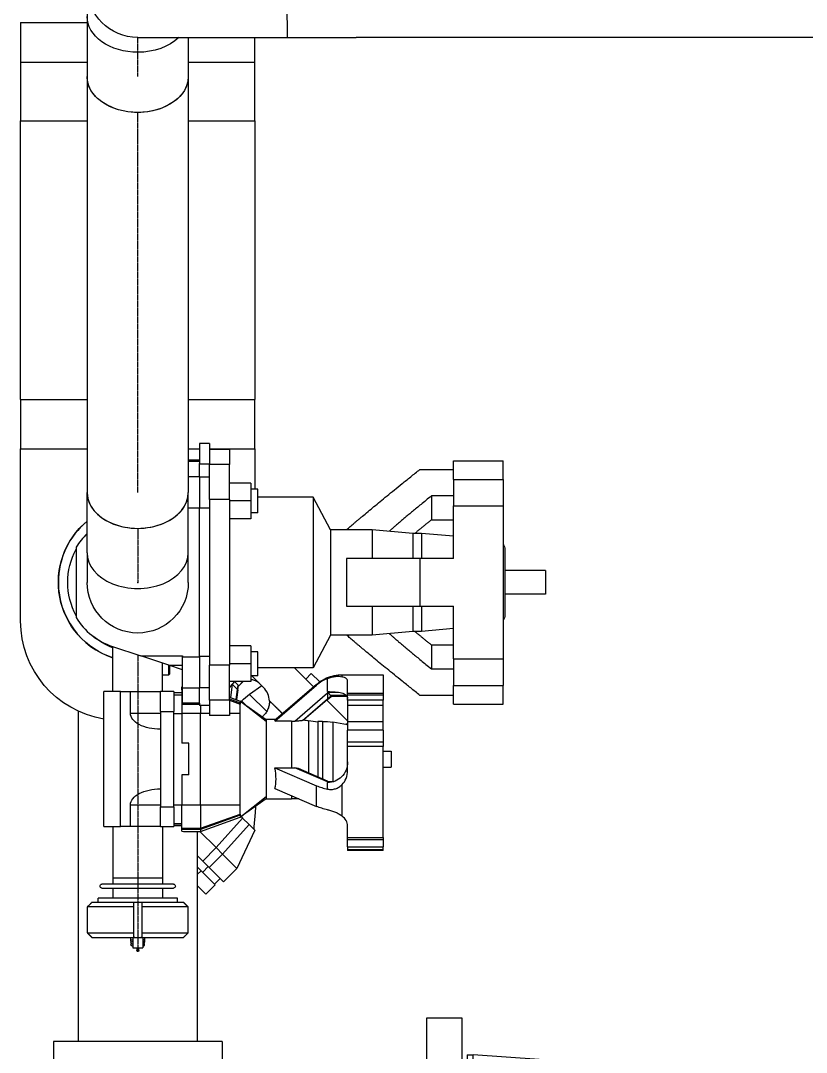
# Model space of a CAD drawing. Header units: millimetres. Extents: x 48717 to 75522, y 76128 to 88842.
# Drawn here: x 52561 to 52957, y 78725 to 79245 of the extents above; entities that cross this region are included whole.
import ezdxf

# ---------------------------------------------------------------- set-up
doc = ezdxf.new("R2010")
doc.units = ezdxf.units.MM
doc.linetypes.add('CENTER2', pattern=[1.125, 0.75, -0.125, 0.125, -0.125])
doc.layers.add('Top (Plan) View2-CENTER', color=1, linetype='CENTER2')
doc.layers.add('Top (Plan) View2-DV20-S1B-003c', color=140, linetype='Continuous')

# ---------------------------------------------------------------- blocks, each defined once
blk = doc.blocks.new('*U623')
at = {"layer": 'Top (Plan) View2-DV20-S1B-003c', "color": 0, "linetype": 'ByBlock', "lineweight": -2}
for p, q in [((52561.26, 79244.19), (52561.26, 79224.29)), ((52561.26, 79244.19), (52594.76, 79244.19)), ((52679.26, 79224.29), (52679.26, 79236.69)), ((52561.26, 79224.29), (52561.26, 79194.76)), ((52561.26, 79224.29), (52594.76, 79224.29)), ((52645.76, 79224.29), (52679.26, 79224.29)), ((52679.26, 79194.76), (52679.26, 79224.29)), ((52561.26, 79054.24), (52561.26, 79194.76)), ((52561.26, 79194.76), (52594.76, 79194.76)), ((52645.76, 79194.76), (52679.26, 79194.76)), ((52679.26, 79194.76), (52679.26, 79054.24)), ((52561.26, 79054.24), (52561.26, 79029.41)), ((52561.26, 79054.24), (52594.76, 79054.24)), ((52645.76, 79054.24), (52679.26, 79054.24)), ((52679.26, 79029.41), (52679.26, 79054.24)), ((52561.26, 79029.41), (52594.76, 79029.41)), ((52561.26, 78942.7), (52561.26, 79029.41)), ((52645.76, 79029.41), (52651.46, 79029.41)), ((52656.46, 79029.41), (52679.26, 79029.41)), ((52679.26, 79029.41), (52679.26, 79009.19)), ((52590.26, 78897.32), (52590.26, 78730.88)), ((52650.26, 78836.69), (52650.26, 78730.88)), ((52662.76, 78730.88), (52577.76, 78730.88)), ((52577.76, 78730.88), (52577.76, 78698.12)), ((52662.76, 78730.88), (52662.76, 78710.91))]:
    blk.add_line(p, q, dxfattribs=at)
at = {"layer": 'Top (Plan) View2-DV20-S1B-003c', "color": 0, "linetype": 'ByBlock', "lineweight": -2, "extrusion": (0, 0, -1)}
for centre, radius, start, end in [((-52620.26, 78962.19), 40, 288.21, 50.3943), ((-52611.26, 78942.7), 50, 279.2069, 0), ((-52629.26, 78942.7), 50, 217.6007, 221.9267)]:
    blk.add_arc(centre, radius, start, end, dxfattribs=at)
at = {"layer": 'Top (Plan) View2-DV20-S1B-003c', "color": 0, "linetype": 'ByBlock', "lineweight": -2}
for start, end in [(129.6057, 180), (180, 251.79)]:
    blk.add_arc((52620.26, 78962.19), 40, start, end, dxfattribs=at)
blk = doc.blocks.new('*U624')
at = {"layer": 'Top (Plan) View2-DV20-S1B-003c', "color": 0, "linetype": 'ByBlock', "lineweight": -2}
for p, q in [((52635.95, 78919.4), (52635.95, 78920.46)), ((52636.45, 78919.53), (52636.45, 78920.29)), ((52636.45, 78916.19), (52636.45, 78919.53)), ((52632.76, 78915.69), (52635.95, 78915.69)), ((52635.95, 78915.69), (52635.95, 78919.4)), ((52636.45, 78916.19), (52635.95, 78915.69))]:
    blk.add_line(p, q, dxfattribs=at)
at = {"layer": 'Top (Plan) View2-DV20-S1B-003c', "color": 0, "linetype": 'ByBlock', "lineweight": -2, "extrusion": (0, 0, -1)}
for start, end in [(331.574, 28.426), (290.7695, 309.9626)]:
    blk.add_arc((-52620.26, 78962.19), 35.25, start, end, dxfattribs=at)
blk = doc.blocks.new('*U626')
at = {"layer": 'Top (Plan) View2-DV20-S1B-003c', "color": 0, "linetype": 'ByBlock', "lineweight": -2}
for p, q in [((52656.46, 79032.19), (52651.46, 79032.19)), ((52651.46, 79032.19), (52651.46, 79022.02)), ((52656.46, 79032.19), (52656.46, 79027.25)), ((52666.46, 79029.19), (52656.46, 79029.19)), ((52666.46, 79029.19), (52666.46, 79021.59)), ((52651.46, 79023.69), (52645.76, 79023.69)), ((52656.46, 79027.25), (52656.46, 79021.59)), ((52779.46, 79014.05), (52779.46, 79023.48)), ((52779.46, 79023.48), (52804.46, 79023.48)), ((52804.46, 79014.05), (52804.46, 79023.48)), ((52651.46, 79023.04), (52645.76, 79023.04)), ((52651.46, 79015.36), (52651.46, 79022.02)), ((52656.46, 79021.75), (52651.46, 79021.75)), ((52656.46, 79003.86), (52656.46, 79021.59)), ((52666.46, 79021.59), (52656.46, 79021.59)), ((52666.46, 79003.86), (52666.46, 79021.59)), ((52762.46, 79019.1), (52779.46, 79019.1)), ((52651.46, 79015.36), (52645.76, 79015.36)), ((52651.46, 79015.36), (52651.46, 78999.71)), ((52656.46, 79015.22), (52651.46, 79015.22)), ((52779.46, 79014.05), (52779.46, 79000.76)), ((52779.46, 79014.05), (52804.46, 79014.05)), ((52804.46, 79014.05), (52804.46, 79000.76)), ((52677.26, 79012.19), (52666.46, 79012.19)), ((52677.26, 79012.19), (52677.26, 79003.19)), ((52680.76, 79009.19), (52677.26, 79009.19)), ((52680.76, 78997.19), (52680.76, 79009.19)), ((52656.46, 79003.86), (52656.46, 78920.52)), ((52666.46, 79003.86), (52656.46, 79003.86)), ((52666.46, 79003.86), (52666.46, 78920.52)), ((52677.26, 79003.19), (52666.46, 79003.19)), ((52677.26, 79003.19), (52677.26, 78994.19)), ((52708.69, 79005.19), (52680.76, 79005.19)), ((52708.69, 79005.19), (52708.69, 78919.19)), ((52717.46, 78988.69), (52708.69, 79005.19)), ((52779.46, 79005.75), (52768.24, 79005.75)), ((52768.24, 79005.75), (52768.24, 78993.75)), ((52645.76, 78999.71), (52651.46, 78999.71)), ((52651.46, 78924.67), (52651.46, 78999.71)), ((52656.46, 78999.6), (52651.46, 78999.6)), ((52779.46, 78974.19), (52779.46, 79000.76)), ((52779.46, 79000.76), (52804.46, 79000.76)), ((52804.46, 79000.76), (52804.46, 78923.62)), ((52677.26, 78994.19), (52666.46, 78994.19)), ((52680.76, 78997.19), (52677.26, 78997.19)), ((52768.24, 78993.75), (52779.46, 78993.75)), ((52717.46, 78988.69), (52717.46, 78935.69)), ((52738.44, 78988.69), (52717.46, 78988.69)), ((52738.44, 78988.69), (52738.44, 78974.19)), ((52758.96, 78986.9), (52738.44, 78988.69)), ((52758.96, 78986.9), (52758.96, 78974.19)), ((52763.26, 78986.9), (52758.96, 78986.9)), ((52763.26, 78986.9), (52763.26, 78974.19)), ((52779.46, 78985.48), (52763.26, 78986.9)), ((52589.26, 78979.94), (52589.26, 78944.44)), ((52805.26, 78978.64), (52805.26, 78945.74)), ((52725.46, 78974.19), (52725.46, 78950.19)), ((52779.46, 78974.19), (52762.46, 78974.19)), ((52762.46, 78974.19), (52762.46, 78950.19)), ((52825.76, 78968.19), (52805.26, 78968.19)), ((52825.76, 78968.19), (52825.76, 78956.19)), ((52825.76, 78956.19), (52805.26, 78956.19)), ((52738.44, 78950.19), (52738.44, 78935.69)), ((52758.96, 78950.19), (52758.96, 78937.49)), ((52762.46, 78950.19), (52779.46, 78950.19)), ((52763.26, 78950.19), (52763.26, 78937.49)), ((52779.46, 78923.62), (52779.46, 78950.19)), ((52717.46, 78935.69), (52708.69, 78919.19)), ((52738.44, 78935.69), (52717.46, 78935.69)), ((52758.96, 78937.49), (52738.44, 78935.69)), ((52763.26, 78937.49), (52758.96, 78937.49)), ((52779.46, 78938.9), (52763.26, 78937.49)), ((52607.51, 78929.93), (52621.75, 78925.19)), ((52677.26, 78930.19), (52666.46, 78930.19)), ((52677.26, 78930.19), (52677.26, 78921.19)), ((52779.46, 78930.63), (52768.24, 78930.63)), ((52768.24, 78930.63), (52768.24, 78918.63)), ((52621.75, 78925.19), (52642.76, 78925.19)), ((52636.01, 78920.44), (52621.75, 78925.19)), ((52642.76, 78925.19), (52642.76, 78924.67)), ((52656.46, 78924.78), (52651.46, 78924.78)), ((52680.76, 78927.19), (52677.26, 78927.19)), ((52680.76, 78915.19), (52680.76, 78927.19)), ((52642.76, 78918.19), (52636.01, 78920.44)), ((52636.01, 78920.44), (52642.76, 78920.44)), ((52642.76, 78924.67), (52651.46, 78924.67)), ((52642.76, 78909.02), (52642.76, 78924.67)), ((52651.46, 78924.67), (52651.46, 78909.02)), ((52656.46, 78902.8), (52656.46, 78920.52)), ((52666.46, 78920.52), (52656.46, 78920.52)), ((52677.26, 78921.19), (52666.46, 78921.19)), ((52666.46, 78902.8), (52666.46, 78920.52)), ((52677.26, 78921.19), (52677.26, 78912.19)), ((52779.46, 78923.62), (52804.46, 78923.62)), ((52779.46, 78923.62), (52779.46, 78910.33)), ((52804.46, 78923.62), (52804.46, 78910.33)), ((52680.76, 78915.19), (52677.26, 78915.19)), ((52708.69, 78919.19), (52680.76, 78919.19)), ((52768.24, 78918.63), (52779.46, 78918.63)), ((52656.46, 78909.16), (52651.46, 78909.16)), ((52677.26, 78912.19), (52666.46, 78912.19)), ((52779.46, 78910.33), (52804.46, 78910.33)), ((52779.46, 78900.91), (52779.46, 78910.33)), ((52804.46, 78900.91), (52804.46, 78910.33)), ((52642.76, 78909.02), (52651.46, 78909.02)), ((52642.76, 78901.35), (52642.76, 78909.02)), ((52651.46, 78901.35), (52651.46, 78909.02)), ((52779.46, 78905.28), (52762.46, 78905.28)), ((52651.46, 78901.35), (52642.76, 78901.35)), ((52642.76, 78901.35), (52642.76, 78900.69)), ((52651.46, 78900.69), (52642.76, 78900.69)), ((52651.46, 78901.35), (52651.46, 78900.83)), ((52651.46, 78900.83), (52651.46, 78900.19)), ((52656.46, 78900.19), (52651.46, 78900.19)), ((52656.46, 78902.8), (52656.46, 78895.19)), ((52666.46, 78902.8), (52656.46, 78902.8)), ((52666.46, 78902.8), (52666.46, 78895.19)), ((52779.46, 78900.91), (52804.46, 78900.91)), ((52666.46, 78895.19), (52656.46, 78895.19))]:
    blk.add_line(p, q, dxfattribs=at)
for start, end in [(133.7233, 148.533), (211.467, 251.5741)]:
    blk.add_arc((52618.26, 78962.19), 34, start, end, dxfattribs=at)
at = {"layer": 'Top (Plan) View2-DV20-S1B-003c', "color": 0, "linetype": 'ByBlock', "lineweight": -2, "extrusion": (0, 0, -1)}
for centre, start, end in [((-52800.26, 78978.64), 147.1401, 180), ((-52800.26, 78945.74), 180, 212.8599)]:
    blk.add_arc(centre, 5, start, end, dxfattribs=at)
at = {"layer": 'Top (Plan) View2-DV20-S1B-003c', "color": 0, "linetype": 'ByBlock', "lineweight": -2}
for points, weights in [([(52725.5, 78988.69), (52736.11, 78998.02), (52762.46, 79019.1)], [1.01353153622, 1.16480889833, 1.11823828708]), ([(52768.24, 79005.75), (52754.32, 78994.43), (52747, 78987.94)], [1.59118712681, 2.04284120541, 2.4012583641]), ([(52759.88, 78986.9), (52763.64, 78990.01), (52768.24, 78993.75)], [1.83484219192, 1.71660964432, 1.59118712681]), ([(52762.46, 78974.19), (52736.07, 78974.19), (52725.46, 78974.19)], [1.11823828708, 1.16489180599, 1.01299228399]), ([(52725.46, 78950.19), (52736.07, 78950.19), (52762.46, 78950.19)], [1.01299228399, 1.16489180599, 1.11823828708]), ([(52762.46, 78905.28), (52736.11, 78926.36), (52725.5, 78935.69)], [1.11823828708, 1.16480889833, 1.01353153622]), ([(52747, 78936.44), (52754.32, 78929.95), (52768.24, 78918.63)], [2.4012583641, 2.04284120541, 1.59118712681]), ([(52768.24, 78930.63), (52763.64, 78934.37), (52759.88, 78937.49)], [1.59118712681, 1.71660964432, 1.83484219192])]:
    blk.add_rational_spline(points, weights, degree=2, dxfattribs=at)
blk = doc.blocks.new('*U632')
at = {"layer": 'Top (Plan) View2-CENTER'}
for p, q in [((52695.64, 79262.19), (52620.26, 79262.19)), ((52730, 79262.19), (52695.64, 79262.19))]:
    blk.add_line(p, q, dxfattribs=at)
blk.add_point((52620.26, 79262.19), dxfattribs=at)
at = {"layer": 'Top (Plan) View2-DV20-S1B-003c', "color": 0, "linetype": 'ByBlock', "lineweight": -2}
for p, q in [((52695.64, 79287.69), (52620.26, 79287.69)), ((52695.64, 79287.69), (52730.26, 79287.69)), ((52620.26, 79236.69), (52695.64, 79236.69)), ((52695.64, 79236.69), (52730.26, 79236.69))]:
    blk.add_line(p, q, dxfattribs=at)
at = {"layer": 'Top (Plan) View2-DV20-S1B-003c', "color": 0, "linetype": 'ByBlock', "lineweight": -2, "extrusion": (0, 0, -1)}
blk.add_arc((-52620.26, 79262.19), 25.5, 270, 90, dxfattribs=at)
at = {"layer": 'Top (Plan) View2-DV20-S1B-003c', "color": 0, "linetype": 'ByBlock', "lineweight": -2}
blk.add_ellipse((52695.64, 79262.19), major_axis=(0, 25.5), ratio=0.008117, start_param=0, end_param=3.141593, dxfattribs=at)
blk = doc.blocks.new('*U633')
at = {"layer": 'Top (Plan) View2-CENTER'}
for p, q in [((52620.26, 78989.41), (52620.26, 78977.13)), ((52620.26, 78977.13), (52620.26, 78962.19))]:
    blk.add_line(p, q, dxfattribs=at)
blk.add_point((52620.26, 78962.19), dxfattribs=at)
at = {"layer": 'Top (Plan) View2-DV20-S1B-003c', "color": 0, "linetype": 'ByBlock', "lineweight": -2}
for p, q in [((52594.76, 78977.13), (52594.76, 79007.45)), ((52645.76, 78977.13), (52645.76, 79007.45)), ((52594.76, 78977.13), (52594.76, 78962.19)), ((52645.76, 78962.19), (52645.76, 78977.13))]:
    blk.add_line(p, q, dxfattribs=at)
at = {"layer": 'Top (Plan) View2-DV20-S1B-003c', "color": 0, "linetype": 'ByBlock', "lineweight": -2, "extrusion": (0, 0, -1)}
blk.add_arc((-52620.26, 78962.19), 25.5, 180, 0, dxfattribs=at)
at = {"layer": 'Top (Plan) View2-DV20-S1B-003c', "color": 0, "linetype": 'ByBlock', "lineweight": -2}
for centre in [(52620.26, 79007.45), (52620.26, 78977.13)]:
    blk.add_ellipse(centre, major_axis=(-25.5, 0), ratio=0.707107, start_param=0, end_param=3.141593, dxfattribs=at)
blk = doc.blocks.new('*U634')
at = {"layer": 'Top (Plan) View2-CENTER'}
blk.add_line((52620.26, 79216.94), (52620.26, 79236.69), dxfattribs=at)
at = {"layer": 'Top (Plan) View2-DV20-S1B-003c', "color": 0, "linetype": 'ByBlock', "lineweight": -2}
for p, q in [((52594.76, 79262.19), (52594.76, 79247.25)), ((52594.76, 79247.25), (52594.76, 79216.94)), ((52645.76, 79236.69), (52645.76, 79216.94))]:
    blk.add_line(p, q, dxfattribs=at)
at = {"layer": 'Top (Plan) View2-DV20-S1B-003c', "color": 0, "linetype": 'ByBlock', "lineweight": -2, "extrusion": (0, 0, -1)}
for centre, start_param, end_param in [((52620.26, 79247.25), 1.570796, 3.141593), ((52620.26, 79247.25), 0.62585, 1.570796), ((52620.26, 79216.94), 0, 3.141593)]:
    blk.add_ellipse(centre, major_axis=(25.5, 0), ratio=0.707107, start_param=start_param, end_param=end_param, dxfattribs=at)
blk = doc.blocks.new('*U635')
at = {"layer": 'Top (Plan) View2-CENTER'}
blk.add_line((52620.26, 79007.45), (52620.26, 79198.9), dxfattribs=at)
at = {"layer": 'Top (Plan) View2-DV20-S1B-003c', "color": 0, "linetype": 'ByBlock', "lineweight": -2}
for p, q in [((52594.76, 79216.94), (52594.76, 79007.45)), ((52645.76, 79216.94), (52645.76, 79007.45))]:
    blk.add_line(p, q, dxfattribs=at)
at = {"layer": 'Top (Plan) View2-DV20-S1B-003c', "color": 0, "linetype": 'ByBlock', "lineweight": -2, "extrusion": (0, 0, -1)}
for start_param, end_param in [(1.570796, 3.141593), (0, 1.570796)]:
    blk.add_ellipse((52620.26, 79216.94), major_axis=(25.5, 0), ratio=0.707107, start_param=start_param, end_param=end_param, dxfattribs=at)
at = {"layer": 'Top (Plan) View2-DV20-S1B-003c', "color": 0, "linetype": 'ByBlock', "lineweight": -2}
for start_param, end_param in [(0, 1.570796), (1.570796, 3.141593)]:
    blk.add_ellipse((52620.26, 79007.45), major_axis=(-25.5, 0), ratio=0.707107, start_param=start_param, end_param=end_param, dxfattribs=at)
blk = doc.blocks.new('*U636')
at = {"layer": 'Top (Plan) View2-CENTER'}
blk.add_line((52620.26, 78813.19), (52620.26, 78776.19), dxfattribs=at)
at = {"layer": 'Top (Plan) View2-DV20-S1B-003c', "color": 0, "linetype": 'ByBlock', "lineweight": -2}
for p, q in [((52632.76, 78813.19), (52607.76, 78813.19)), ((52607.76, 78813.19), (52607.76, 78810.19)), ((52632.76, 78813.19), (52632.76, 78810.19)), ((52638.26, 78810.19), (52602.26, 78810.19)), ((52602.26, 78808.19), (52638.26, 78808.19)), ((52607.76, 78808.19), (52607.76, 78803.19)), ((52632.76, 78808.19), (52632.76, 78803.19)), ((52597.26, 78801.19), (52620.26, 78801.19)), ((52640.26, 78803.19), (52600.26, 78803.19)), ((52600.26, 78801.19), (52600.26, 78803.19)), ((52620.26, 78801.19), (52643.26, 78801.19)), ((52640.26, 78801.19), (52640.26, 78803.19)), ((52594.84, 78798.69), (52594.84, 78785.69)), ((52618.26, 78798.69), (52594.84, 78798.69)), ((52618.26, 78785.69), (52618.26, 78798.69)), ((52622.26, 78798.69), (52622.26, 78785.69)), ((52645.68, 78798.69), (52622.26, 78798.69)), ((52645.68, 78785.69), (52645.68, 78798.69)), ((52594.84, 78785.69), (52618.26, 78785.69)), ((52622.26, 78785.69), (52645.68, 78785.69)), ((52620.26, 78783.19), (52597.26, 78783.19)), ((52616.76, 78781.83), (52616.76, 78783.19)), ((52617.76, 78781.19), (52617.26, 78781.19)), ((52617.26, 78780.19), (52617.76, 78780.19)), ((52617.76, 78783.19), (52617.76, 78778.19)), ((52643.26, 78783.19), (52620.26, 78783.19)), ((52622.76, 78783.19), (52622.76, 78778.19)), ((52623.26, 78781.19), (52622.76, 78781.19)), ((52622.76, 78780.19), (52623.26, 78780.19)), ((52623.76, 78783.19), (52623.76, 78781.83)), ((52617.26, 78779.19), (52617.76, 78779.19)), ((52617.76, 78778.19), (52622.76, 78778.19)), ((52619.76, 78778.19), (52619.76, 78776.69)), ((52620.76, 78776.69), (52620.76, 78778.19)), ((52622.76, 78779.19), (52623.26, 78779.19))]:
    blk.add_line(p, q, dxfattribs=at)
at = {"layer": 'Top (Plan) View2-DV20-S1B-003c', "color": 0, "linetype": 'ByBlock', "lineweight": -2, "extrusion": (0, 0, -1)}
for centre, radius, start, end in [((-52602.26, 78809.19), 1, 270, 90), ((-52638.26, 78809.19), 1, 90, 270), ((-52617.26, 78780.69), 0.5, 0, 90), ((-52617.26, 78780.69), 0.5, 270, 0), ((-52617.26, 78779.69), 0.5, 0, 90), ((-52617.26, 78779.69), 0.5, 270, 0), ((-52620.26, 78776.69), 0.5, 180, 270)]:
    blk.add_arc(centre, radius, start, end, dxfattribs=at)
at = {"layer": 'Top (Plan) View2-DV20-S1B-003c', "color": 0, "linetype": 'ByBlock', "lineweight": -2}
for centre, start, end in [((52623.26, 78780.69), 0, 90), ((52623.26, 78780.69), 270, 360), ((52623.26, 78779.69), 0, 90), ((52623.26, 78779.69), 270, 360)]:
    blk.add_arc(centre, 0.5, start, end, dxfattribs=at)
at = {"layer": 'Top (Plan) View2-DV20-S1B-003c', "color": 0, "linetype": 'ByBlock', "lineweight": -2, "extrusion": (0, -3.15544e-30, -1)}
blk.add_arc((-52620.26, 78776.69), 0.5, 270, 360, dxfattribs=at)
at = {"layer": 'Top (Plan) View2-DV20-S1B-003c', "color": 0, "linetype": 'ByBlock', "lineweight": -2, "extrusion": (0, 0, -1)}
blk.add_ellipse((52617.26, 78781.83), major_axis=(-0.5, 0), ratio=0.707107, start_param=0, end_param=3.141593, dxfattribs=at)
at = {"layer": 'Top (Plan) View2-DV20-S1B-003c', "color": 0, "linetype": 'ByBlock', "lineweight": -2}
blk.add_ellipse((52623.26, 78781.83), major_axis=(0.5, 0), ratio=0.707107, start_param=0, end_param=3.141593, dxfattribs=at)
for points, weights in [([(52597.26, 78801.1), (52596.11, 78799.96), (52594.84, 78798.69)], [1.00009427502, 1.00129140499, 1]), ([(52597.26, 78801.19), (52597.26, 78801.19), (52597.26, 78801.1)], [1, 1.00501653472, 1.00815604708]), ([(52618.26, 78801.1), (52619.26, 78801.19), (52620.26, 78801.19)], [1.00815604708, 1.00501653472, 1]), ([(52618.26, 78798.69), (52618.26, 78799.96), (52618.26, 78801.1)], [1, 1.00129140499, 1.00009427502]), ([(52620.26, 78801.19), (52621.26, 78801.19), (52622.26, 78801.1)], [1, 1.00501653472, 1.00815604708]), ([(52622.26, 78801.1), (52622.26, 78799.96), (52622.26, 78798.69)], [1.00009427502, 1.00129140499, 1]), ([(52643.26, 78801.1), (52643.26, 78801.19), (52643.26, 78801.19)], [1.00815604708, 1.00501653472, 1]), ([(52645.68, 78798.69), (52644.41, 78799.96), (52643.26, 78801.1)], [1, 1.00129140499, 1.00009427502]), ([(52594.84, 78785.69), (52596.11, 78784.42), (52597.26, 78783.28)], [1, 1.00129140499, 1.00009427502]), ([(52618.26, 78783.28), (52618.26, 78784.42), (52618.26, 78785.69)], [1.00009427502, 1.00129140499, 1]), ([(52622.26, 78785.69), (52622.26, 78784.42), (52622.26, 78783.28)], [1, 1.00129140499, 1.00009427502]), ([(52643.26, 78783.28), (52644.41, 78784.42), (52645.68, 78785.69)], [1.00009427502, 1.00129140499, 1]), ([(52597.26, 78783.28), (52597.26, 78783.19), (52597.26, 78783.19)], [1.00815604708, 1.00501653472, 1]), ([(52620.26, 78783.19), (52619.26, 78783.19), (52618.26, 78783.28)], [1, 1.00501653472, 1.00815604708]), ([(52622.26, 78783.28), (52621.26, 78783.19), (52620.26, 78783.19)], [1.00815604708, 1.00501653472, 1]), ([(52643.26, 78783.19), (52643.26, 78783.19), (52643.26, 78783.28)], [1, 1.00501653472, 1.00815604708])]:
    blk.add_rational_spline(points, weights, degree=2, dxfattribs=at)
blk.add_open_spline([(52616.92, 78781.05), (52616.9, 78781.09), (52616.89, 78781.12), (52616.8, 78781.38), (52616.76, 78781.61), (52616.76, 78781.83)], degree=3, knots=[2.8592586, 2.8592586, 2.8592586, 2.8592586, 2.8978487, 2.8978487, 3.1415927, 3.1415927, 3.1415927, 3.1415927], dxfattribs=at)
blk.add_open_spline([(52623.76, 78781.83), (52623.76, 78781.57), (52623.71, 78781.3), (52623.6, 78781.05)], degree=3, dxfattribs=at)
blk = doc.blocks.new('*U637')
at = {"layer": 'Top (Plan) View2-DV20-S1B-003c', "color": 0, "linetype": 'ByBlock', "lineweight": -2}
for p, q in [((52683.69, 78909.25), (52677.74, 78915.19)), ((52699.2, 78919.19), (52708.84, 78909.55)), ((52704.9, 78913.49), (52707.73, 78916.32)), ((52707.73, 78916.32), (52711.95, 78912.1)), ((52667.13, 78904.17), (52668.09, 78910.7)), ((52667.87, 78910.93), (52668.09, 78910.7)), ((52668.09, 78910.7), (52668.17, 78911.3)), ((52668.09, 78910.7), (52670.58, 78908.21)), ((52669.1, 78912.19), (52670.9, 78910.4)), ((52670.58, 78908.21), (52670.9, 78910.4)), ((52670.71, 78908.08), (52670.99, 78910.05)), ((52673.37, 78912.19), (52670.95, 78909.78)), ((52673.29, 78912.19), (52670.97, 78909.87)), ((52682.81, 78910.12), (52676.64, 78905.8)), ((52669.85, 78903.18), (52670.58, 78908.21)), ((52670.71, 78908.08), (52669.99, 78903.13)), ((52670.58, 78908.21), (52670.71, 78908.08)), ((52676.64, 78905.8), (52685.27, 78897.17)), ((52672.64, 78902.44), (52672.34, 78902.14)), ((52672.64, 78902.44), (52674.39, 78900.69)), ((52715.52, 78902.87), (52725.96, 78892.43)), ((52725.17, 78890.57), (52725.96, 78891.35)), ((52659.71, 78828.57), (52673.13, 78843.43)), ((52672.33, 78844.23), (52673.13, 78843.43)), ((52673.13, 78843.43), (52676.37, 78840.19)), ((52651.59, 78836.69), (52659.71, 78828.57)), ((52662.95, 78825.33), (52676.37, 78840.19)), ((52679.25, 78837.32), (52670.25, 78818.03)), ((52679.25, 78837.32), (52676.37, 78840.19)), ((52652.99, 78821.85), (52659.71, 78828.57)), ((52659.71, 78828.57), (52662.95, 78825.33)), ((52652.99, 78821.85), (52650.26, 78824.59)), ((52656.23, 78818.62), (52652.99, 78821.85)), ((52662.95, 78825.33), (52656.23, 78818.62)), ((52662.95, 78825.33), (52670.25, 78818.03)), ((52652.22, 78816.97), (52650.26, 78818.93)), ((52652.22, 78816.97), (52650.26, 78815.01)), ((52652.22, 78816.97), (52659.29, 78809.9)), ((52652.99, 78816.2), (52655.82, 78819.02)), ((52656.23, 78818.62), (52663.53, 78811.31)), ((52670.25, 78818.03), (52663.53, 78811.31)), ((52658.94, 78810.25), (52661.77, 78813.08)), ((52654.55, 78805.16), (52650.26, 78809.45)), ((52654.55, 78805.16), (52659.29, 78809.9))]:
    blk.add_line(p, q, dxfattribs=at)
at = {"layer": 'Top (Plan) View2-DV20-S1B-003c', "color": 0, "linetype": 'ByBlock', "lineweight": -2, "extrusion": (0, 0, -1)}
blk.add_arc((-52693.85, 78881.23), 30, 45, 55, dxfattribs=at)
at = {"layer": 'Top (Plan) View2-DV20-S1B-003c', "color": 0, "linetype": 'ByBlock', "lineweight": -2}
for points, knots in [([(52670.99, 78910.05), (52671, 78910.09), (52671, 78910.13), (52670.99, 78910.22), (52670.98, 78910.26), (52670.95, 78910.34), (52670.93, 78910.37), (52670.9, 78910.4)], [-0.1014161, -0.1014161, -0.1014161, -0.1014161, -0.0719797, -0.0719797, -0.0347207, -0.0347207, 0, 0, 0, 0]), ([(52681.94, 78910.99), (52681.14, 78911.79), (52680.16, 78912.46), (52678.49, 78913.03), (52677.88, 78913.15), (52677.26, 78913.19)], [-4.8307011, -4.8307011, -4.8307011, -4.8307011, -4.4297272, -4.4297272, -4.212788, -4.212788, -4.212788, -4.212788]), ([(52686.61, 78902.53), (52686.57, 78903.7), (52686.31, 78904.92), (52685.32, 78907.27), (52684.55, 78908.38), (52683.69, 78909.25)], [0.7914917, 0.7914917, 0.7914917, 0.7914917, 1.1455014, 1.1455014, 1.5402041, 1.5402041, 1.5402041, 1.5402041]), ([(52686.61, 78902.53), (52686.63, 78901.82), (52686.58, 78901.11), (52686.34, 78899.74), (52686.15, 78899.08), (52685.64, 78897.81), (52685.32, 78897.2), (52684.57, 78896.07), (52684.14, 78895.56), (52683.69, 78895.1)], [-0.8379701, -0.8379701, -0.8379701, -0.8379701, -0.6231612, -0.6231612, -0.4191763, -0.4191763, -0.2090872, -0.2090872, -0.0000881, -0.0000881, -0.0000881, -0.0000881]), ([(52679.69, 78849.45), (52679.56, 78847.91), (52679.43, 78846.38), (52679.09, 78842.51), (52678.9, 78840.19), (52678.7, 78837.87)], [5.363829, 5.363829, 5.363829, 5.363829, 10, 10, 16.991539, 16.991539, 16.991539, 16.991539])]:
    blk.add_open_spline(points, degree=3, knots=knots, dxfattribs=at)
blk.add_rational_spline([(52693.2, 78896.09), (52691.78, 78897.51), (52690.34, 78898.93), (52688.6, 78900.62), (52688.29, 78900.91), (52687.68, 78901.5), (52687.38, 78901.79), (52686.92, 78902.23), (52686.76, 78902.38), (52686.61, 78902.53)], [0.999976189415, 0.999976188645, 0.999976254815, 0.999976416331, 0.999976447794, 0.99997651684, 0.999976416331, 0.9999763736, 0.999976360052, 0.999976347278], degree=3, knots=[0.498118, 0.498118, 0.498118, 0.498118, 0.8252007, 0.8252007, 0.8950017, 0.8950017, 0.9648028, 0.9648028, 1, 1, 1, 1], dxfattribs=at)
blk.add_open_spline([(52683.1, 78894.51), (52683.29, 78894.71), (52683.49, 78894.9), (52683.69, 78895.1)], degree=3, dxfattribs=at)
blk = doc.blocks.new('*U638')
at = {"layer": 'Top (Plan) View2-CENTER'}
blk.add_line((52620.26, 78925.69), (52620.26, 78813.19), dxfattribs=at)
at = {"layer": 'Top (Plan) View2-DV20-S1B-003c', "color": 0, "linetype": 'ByBlock', "lineweight": -2}
for p, q in [((52607.76, 78907.19), (52607.76, 78929.85)), ((52632.76, 78907.19), (52632.76, 78921.52)), ((52723.38, 78915.69), (52743.96, 78915.69)), ((52743.96, 78915.69), (52743.96, 78906.38)), ((52642.46, 78908.72), (52642.46, 78909.57)), ((52689.39, 78892.37), (52710.34, 78910.42)), ((52710.33, 78910.84), (52689.96, 78893.29)), ((52715.96, 78907.17), (52715.96, 78913.84)), ((52725.96, 78906.38), (52725.96, 78912.56)), ((52611.62, 78907.19), (52603.26, 78907.19)), ((52603.26, 78839.19), (52603.26, 78907.19)), ((52611.62, 78907.19), (52616.62, 78907.19)), ((52611.62, 78839.19), (52611.62, 78907.19)), ((52616.62, 78907.19), (52631.76, 78907.19)), ((52616.62, 78896.19), (52616.62, 78907.19)), ((52638.46, 78907.19), (52631.76, 78907.19)), ((52631.76, 78897.19), (52631.76, 78907.19)), ((52638.46, 78907.19), (52638.46, 78897.19)), ((52638.46, 78906.69), (52642.46, 78906.69)), ((52642.46, 78906.63), (52638.46, 78906.63)), ((52638.46, 78905.63), (52642.46, 78905.63)), ((52642.46, 78908.72), (52642.76, 78908.72)), ((52642.46, 78908.07), (52642.46, 78908.72)), ((52642.46, 78908.07), (52642.46, 78896.19)), ((52642.76, 78908.07), (52642.46, 78908.07)), ((52666.46, 78904.41), (52671.96, 78902.41)), ((52699.51, 78892.34), (52715.96, 78906.51)), ((52716.32, 78906.83), (52715.96, 78906.51)), ((52715.96, 78906.51), (52715.96, 78903.56)), ((52715.96, 78903.56), (52717.73, 78905.08)), ((52715.96, 78903.24), (52717.73, 78904.77)), ((52716.32, 78906.83), (52721.51, 78906.83)), ((52717.36, 78905.37), (52725.3, 78905.37)), ((52725.73, 78904.77), (52717.73, 78904.77)), ((52725.96, 78905.31), (52725.96, 78906.38)), ((52725.96, 78906.38), (52743.96, 78906.38)), ((52725.96, 78902.81), (52725.96, 78905.31)), ((52743.96, 78905.31), (52725.96, 78905.31)), ((52743.96, 78906.38), (52743.96, 78905.31)), ((52743.96, 78905.31), (52743.96, 78902.81)), ((52651.96, 78900.19), (52651.96, 78896.19)), ((52666.46, 78903.49), (52671.96, 78901.51)), ((52666.46, 78902.85), (52671.96, 78900.87)), ((52671.96, 78902.41), (52671.96, 78901.51)), ((52684.96, 78892.1), (52671.96, 78902.41)), ((52671.96, 78902.41), (52684.96, 78893.19)), ((52671.96, 78901.51), (52671.96, 78900.87)), ((52671.96, 78896.19), (52671.96, 78900.87)), ((52703.3, 78892.66), (52715.96, 78903.56)), ((52715.96, 78903.24), (52703.95, 78892.9)), ((52725.96, 78902.81), (52725.96, 78900.19)), ((52743.96, 78902.81), (52725.96, 78902.81)), ((52725.96, 78900.19), (52725.96, 78891.95)), ((52743.96, 78900.19), (52725.96, 78900.19)), ((52743.96, 78900.19), (52743.96, 78902.81)), ((52743.96, 78891.95), (52743.96, 78900.19)), ((52631.76, 78896.19), (52616.62, 78896.19)), ((52631.76, 78897.19), (52638.46, 78897.19)), ((52631.76, 78897.19), (52631.76, 78849.19)), ((52638.46, 78849.19), (52638.46, 78897.19)), ((52638.46, 78896.2), (52642.46, 78896.2)), ((52651.96, 78896.19), (52642.46, 78896.19)), ((52642.46, 78896.19), (52642.46, 78881.19)), ((52651.96, 78850.19), (52651.96, 78896.19)), ((52656.46, 78896.19), (52651.96, 78896.19)), ((52671.96, 78896.19), (52666.46, 78896.19)), ((52671.96, 78850.19), (52671.96, 78896.19)), ((52684.96, 78893.29), (52684.96, 78873.19)), ((52684.96, 78893.29), (52689.96, 78893.29)), ((52697.67, 78892.37), (52689.39, 78892.37)), ((52697.67, 78892.37), (52697.67, 78868.8)), ((52706.36, 78892.53), (52706.36, 78873.19)), ((52710.96, 78891.72), (52706.36, 78892.53)), ((52710.96, 78892.19), (52710.96, 78864.28)), ((52713.33, 78892.19), (52710.96, 78892.19)), ((52713.33, 78892.19), (52713.33, 78863.26)), ((52718.54, 78891.74), (52718.54, 78861.77)), ((52725.96, 78890.43), (52718.54, 78891.74)), ((52725.96, 78891.95), (52725.96, 78887.82)), ((52743.96, 78891.95), (52725.96, 78891.95)), ((52743.96, 78887.82), (52743.96, 78891.95)), ((52725.96, 78881.66), (52725.96, 78887.82)), ((52743.96, 78887.82), (52725.96, 78887.82)), ((52743.96, 78887.82), (52743.96, 78881.66)), ((52645.96, 78881.19), (52642.46, 78881.19)), ((52645.96, 78865.19), (52645.96, 78881.19)), ((52725.96, 78879.58), (52725.96, 78881.66)), ((52743.96, 78881.66), (52725.96, 78881.66)), ((52725.96, 78867.36), (52725.96, 78879.58)), ((52743.96, 78879.58), (52725.96, 78879.58)), ((52743.96, 78881.66), (52743.96, 78879.58)), ((52743.96, 78873.19), (52743.96, 78879.58)), ((52684.96, 78873.19), (52684.96, 78853.09)), ((52706.36, 78873.19), (52706.36, 78866.27)), ((52743.96, 78877.19), (52747.96, 78877.19)), ((52743.96, 78833.61), (52743.96, 78873.19)), ((52747.96, 78877.19), (52747.96, 78873.19)), ((52747.96, 78873.19), (52747.96, 78869.19)), ((52689.39, 78868.8), (52697.67, 78868.8)), ((52689.39, 78868.8), (52710.34, 78859.77)), ((52715.96, 78861.73), (52699.51, 78868.81)), ((52715.96, 78862.13), (52701.28, 78868.45)), ((52743.96, 78869.19), (52747.96, 78869.19)), ((52645.96, 78865.19), (52642.46, 78865.19)), ((52642.46, 78865.19), (52642.46, 78850.19)), ((52689.39, 78858.4), (52710.34, 78849.38)), ((52715.96, 78862.13), (52715.96, 78861.73)), ((52715.96, 78862.13), (52716.79, 78861.77)), ((52715.96, 78861.73), (52716.32, 78861.57)), ((52715.96, 78858.06), (52715.96, 78861.4)), ((52717.84, 78861.57), (52716.32, 78861.57)), ((52718.72, 78861.77), (52716.71, 78861.77)), ((52723.27, 78844.49), (52723.27, 78860.39)), ((52671.96, 78843.97), (52684.96, 78854.28)), ((52684.96, 78853.19), (52671.96, 78843.97)), ((52684.96, 78853.09), (52697.67, 78853.09)), ((52697.67, 78854.83), (52697.67, 78853.09)), ((52710.33, 78854.55), (52710.33, 78854.55)), ((52616.62, 78839.19), (52616.62, 78850.19)), ((52616.62, 78850.19), (52631.76, 78850.19)), ((52631.76, 78839.19), (52631.76, 78849.19)), ((52631.76, 78849.19), (52638.46, 78849.19)), ((52638.46, 78850.19), (52642.46, 78850.19)), ((52638.46, 78849.19), (52638.46, 78839.19)), ((52642.46, 78850.19), (52651.96, 78850.19)), ((52642.46, 78838.31), (52642.46, 78850.19)), ((52651.96, 78850.19), (52651.96, 78838.31)), ((52651.96, 78850.19), (52671.96, 78850.19)), ((52671.96, 78845.52), (52671.96, 78850.19)), ((52651.96, 78838.31), (52671.96, 78845.52)), ((52671.96, 78844.87), (52651.96, 78837.66)), ((52651.96, 78836.69), (52671.96, 78843.97)), ((52671.96, 78845.52), (52671.96, 78844.87)), ((52671.96, 78844.87), (52671.96, 78843.97)), ((52603.26, 78839.19), (52611.62, 78839.19)), ((52607.76, 78839.19), (52607.76, 78813.19)), ((52616.62, 78839.19), (52611.62, 78839.19)), ((52631.76, 78839.19), (52616.62, 78839.19)), ((52631.76, 78839.19), (52638.46, 78839.19)), ((52632.76, 78839.19), (52632.76, 78813.19)), ((52638.46, 78840.75), (52642.46, 78840.75)), ((52638.46, 78839.75), (52642.46, 78839.75)), ((52642.46, 78839.69), (52638.46, 78839.69)), ((52642.46, 78837.66), (52642.46, 78838.31)), ((52642.46, 78838.31), (52651.96, 78838.31)), ((52642.46, 78836.81), (52642.46, 78837.66)), ((52651.96, 78837.66), (52642.46, 78837.66)), ((52645.96, 78836.73), (52645.96, 78836.69)), ((52645.96, 78836.69), (52651.96, 78836.69)), ((52651.96, 78837.66), (52651.96, 78838.31)), ((52651.96, 78837.66), (52651.96, 78836.69)), ((52725.96, 78833.61), (52725.96, 78839.65)), ((52725.96, 78833.61), (52743.96, 78833.61)), ((52725.96, 78832.61), (52725.96, 78833.61)), ((52725.96, 78828.94), (52725.96, 78832.61)), ((52725.96, 78832.61), (52743.96, 78832.61)), ((52743.96, 78833.61), (52743.96, 78832.61)), ((52743.96, 78832.61), (52743.96, 78828.94)), ((52725.96, 78828.94), (52725.96, 78827.44)), ((52725.96, 78828.94), (52743.96, 78828.94)), ((52725.96, 78827.44), (52725.96, 78827.19)), ((52743.96, 78827.44), (52725.96, 78827.44)), ((52743.96, 78827.19), (52725.96, 78827.19)), ((52743.96, 78827.44), (52743.96, 78828.94)), ((52743.96, 78827.19), (52743.96, 78827.44)), ((52632.76, 78813.19), (52607.76, 78813.19))]:
    blk.add_line(p, q, dxfattribs=at)
at = {"layer": 'Top (Plan) View2-DV20-S1B-003c', "color": 0, "linetype": 'ByBlock', "lineweight": -2, "extrusion": (0, 0, -1)}
for centre, radius, start, end in [((-52697.68, 78844.66), 47.71, 89.9998, 92.204), ((-52697.67, 78843.29), 50, 97.2073, 100), ((-52713.33, 78862.19), 30, 90, 100), ((-52697.67, 78903.09), 50, 265.729, 270)]:
    blk.add_arc(centre, radius, start, end, dxfattribs=at)
at = {"layer": 'Top (Plan) View2-DV20-S1B-003c', "color": 0, "linetype": 'ByBlock', "lineweight": -2}
for centre, major_axis, ratio, start_param, end_param in [((52650.85, 78510.36), (0, 399.33), 0.866025, 0.023391, 0.024259), ((52697.67, 78892.66), (-47.72, 0), 0.5, 1.570797, 1.609261), ((52650.85, 79236.02), (0, 399.33), 0.866025, 3.117334, 3.127456)]:
    blk.add_ellipse(centre, major_axis=major_axis, ratio=ratio, start_param=start_param, end_param=end_param, dxfattribs=at)
at = {"layer": 'Top (Plan) View2-DV20-S1B-003c', "color": 0, "linetype": 'ByBlock', "lineweight": -2, "extrusion": (2.18593e-44, -3.15544e-30, -1)}
blk.add_ellipse((52631.76, 78896.19), major_axis=(15.14, 0), ratio=0.528377, start_param=1.570796, end_param=3.141593, dxfattribs=at)
at = {"layer": 'Top (Plan) View2-DV20-S1B-003c', "color": 0, "linetype": 'ByBlock', "lineweight": -2, "extrusion": (-4.22279e-44, 3.15544e-30, -1)}
blk.add_ellipse((52631.76, 78850.19), major_axis=(15.14, 0), ratio=0.528377, start_param=-3.141593, end_param=-1.570796, dxfattribs=at)
at = {"layer": 'Top (Plan) View2-DV20-S1B-003c', "color": 0, "linetype": 'ByBlock', "lineweight": -2}
for points, knots in [([(52710.33, 78910.84), (52711.35, 78911.72), (52712.45, 78912.49), (52714.8, 78913.8), (52716.05, 78914.34), (52718.61, 78915.16), (52719.95, 78915.44), (52721.98, 78915.65), (52722.68, 78915.69), (52723.38, 78915.69)], [0, 0, 0, 0, 4.014369, 4.014369, 8.05654, 8.05654, 12.098559, 12.098559, 14.198739, 14.198739, 14.198739, 14.198739]), ([(52715.96, 78913.84), (52716.61, 78914.1), (52717.26, 78914.32), (52718.59, 78914.65), (52719.25, 78914.77), (52720.51, 78914.91), (52721.11, 78914.93), (52722.25, 78914.88), (52722.79, 78914.8), (52723.27, 78914.69)], [-0.8375955, -0.8375955, -0.8375955, -0.8375955, -0.6288282, -0.6288282, -0.4189741, -0.4189741, -0.214905, -0.214905, -0.0000004, -0.0000004, -0.0000004, -0.0000004]), ([(52725.96, 78912.56), (52725.96, 78913.06), (52725.72, 78913.53), (52724.75, 78914.24), (52724.08, 78914.5), (52723.27, 78914.69)], [-1.5402041, -1.5402041, -1.5402041, -1.5402041, -1.1455014, -1.1455014, -0.7914917, -0.7914917, -0.7914917, -0.7914917]), ([(52710.34, 78910.42), (52710.34, 78910.47), (52710.34, 78910.52), (52710.34, 78910.56), (52710.33, 78910.75), (52710.33, 78910.84), (52710.33, 78910.84)], [0, 0, 0, 0, 0.0886406, 0.0886406, 0.0886406, 0.5, 0.5, 0.5, 0.5]), ([(52715.96, 78913.84), (52714.94, 78913.43), (52713.95, 78912.94), (52712.07, 78911.79), (52711.17, 78911.14), (52710.34, 78910.42)], [-0.6611909, -0.6611909, -0.6611909, -0.6611909, -0.3305687, -0.3305687, 0, 0, 0, 0]), ([(52715.96, 78907.17), (52717.21, 78907.17), (52718.54, 78907.12), (52720.98, 78906.92), (52722.1, 78906.76), (52723.92, 78906.28), (52724.71, 78905.93), (52725.73, 78904.98), (52725.96, 78904.38), (52725.96, 78903.76)], [-3.270837, -3.270837, -3.270837, -3.270837, -2.896185, -2.896185, -2.521533, -2.521533, -2.116243, -2.116243, -1.710952, -1.710952, -1.710952, -1.710952]), ([(52716.32, 78906.83), (52716.34, 78906.79), (52716.36, 78906.76), (52716.44, 78906.58), (52716.52, 78906.43), (52716.66, 78906.15), (52716.74, 78906.02), (52716.9, 78905.77), (52716.99, 78905.65), (52717.17, 78905.47), (52717.26, 78905.41), (52717.36, 78905.37)], [-0.0113356, -0.0113356, -0.0113356, -0.0113356, 0, 0, 0.0493655, 0.0493655, 0.100233, 0.100233, 0.1568018, 0.1568018, 0.213452, 0.213452, 0.213452, 0.213452]), ([(52717.36, 78905.37), (52717.49, 78905.32), (52717.58, 78905.27), (52717.67, 78905.2), (52717.69, 78905.17), (52717.72, 78905.13), (52717.73, 78905.1), (52717.73, 78905.08)], [0.0000012, 0.0000012, 0.0000012, 0.0000012, 0.0715739, 0.0715739, 0.1087812, 0.1087812, 0.1434605, 0.1434605, 0.1434605, 0.1434605]), ([(52689.39, 78892.37), (52689.77, 78892.98), (52689.96, 78893.29), (52689.96, 78893.29), (52689.96, 78893.29), (52689.96, 78893.29)], [0, 0, 0, 0, 0.615225, 0.615225, 0.6153283, 0.6153283, 0.6153283, 0.6153283]), ([(52703.3, 78892.66), (52703.17, 78892.61), (52702.98, 78892.56), (52702.46, 78892.47), (52702.14, 78892.43), (52701.43, 78892.37), (52701.04, 78892.34), (52700.27, 78892.32), (52699.89, 78892.32), (52699.51, 78892.34)], [0, 0, 0, 0, 0.1142298, 0.1142298, 0.2405215, 0.2405215, 0.3657453, 0.3657453, 0.4796403, 0.4796403, 0.4796403, 0.4796403]), ([(52689.39, 78858.4), (52689.77, 78859.77), (52689.96, 78861.37), (52689.96, 78864.92), (52689.77, 78866.83), (52689.39, 78868.8)], [0, 0, 0, 0, 0.615225, 0.615225, 1.230659, 1.230659, 1.230659, 1.230659]), ([(52699.51, 78868.81), (52699.89, 78868.82), (52700.27, 78868.77), (52700.86, 78868.62), (52701.07, 78868.54), (52701.28, 78868.45)], [0, 0, 0, 0, 0.1141911, 0.1141911, 0.1820588, 0.1820588, 0.1820588, 0.1820588]), ([(52725.96, 78871.76), (52725.96, 78870.41), (52725.73, 78868.97), (52724.71, 78866.33), (52723.92, 78865.13), (52722.1, 78863.34), (52720.98, 78862.61), (52718.54, 78861.64), (52717.21, 78861.4), (52715.96, 78861.4)], [-4.832302, -4.832302, -4.832302, -4.832302, -4.427011, -4.427011, -4.021721, -4.021721, -3.647069, -3.647069, -3.272417, -3.272417, -3.272417, -3.272417]), ([(52723.27, 78860.39), (52724.08, 78861.24), (52724.76, 78862.29), (52725.72, 78864.69), (52725.96, 78866.07), (52725.96, 78867.36)], [0.7915807, 0.7915807, 0.7915807, 0.7915807, 1.1482565, 1.1482565, 1.5401975, 1.5401975, 1.5401975, 1.5401975]), ([(52710.34, 78849.38), (52710.34, 78849.66), (52710.34, 78849.94), (52710.34, 78850.23), (52710.33, 78851.55), (52710.33, 78852.93), (52710.33, 78854.37), (52710.33, 78855.8), (52710.33, 78857.28), (52710.34, 78858.79), (52710.34, 78859.12), (52710.34, 78859.44), (52710.34, 78859.77)], [0, 0, 0, 0, 0.088641, 0.088641, 0.088641, 0.5, 0.5, 0.5, 0.911359, 0.911359, 0.911359, 1, 1, 1, 1]), ([(52710.34, 78859.77), (52711.17, 78859.41), (52712.07, 78859.09), (52713.95, 78858.51), (52714.94, 78858.27), (52715.96, 78858.06)], [-0.6611567, -0.6611567, -0.6611567, -0.6611567, -0.3306068, -0.3306068, -0.0000033, -0.0000033, -0.0000033, -0.0000033]), ([(52715.96, 78858.06), (52716.61, 78857.93), (52717.26, 78857.88), (52718.59, 78857.94), (52719.25, 78858.06), (52720.51, 78858.46), (52721.11, 78858.73), (52722.25, 78859.45), (52722.79, 78859.89), (52723.27, 78860.39)], [0.0000881, 0.0000881, 0.0000881, 0.0000881, 0.2089273, 0.2089273, 0.4188517, 0.4188517, 0.6229943, 0.6229943, 0.8379677, 0.8379677, 0.8379677, 0.8379677]), ([(52716.71, 78861.77), (52716.66, 78861.77), (52716.61, 78861.76), (52716.49, 78861.71), (52716.41, 78861.66), (52716.33, 78861.57), (52716.33, 78861.57), (52716.32, 78861.57)], [0.13752637, 0.13752637, 0.13752637, 0.13752637, 0.169734, 0.169734, 0.22426382, 0.22426382, 0.22533515, 0.22533515, 0.22533515, 0.22533515]), ([(52715.96, 78847.67), (52714.94, 78847.87), (52713.95, 78848.12), (52712.07, 78848.69), (52711.17, 78849.02), (52710.34, 78849.38)], [-0.6611909, -0.6611909, -0.6611909, -0.6611909, -0.3305686, -0.3305686, 0, 0, 0, 0]), ([(52715.96, 78847.67), (52716.61, 78847.54), (52717.26, 78847.38), (52718.59, 78846.98), (52719.25, 78846.74), (52720.51, 78846.21), (52721.11, 78845.91), (52722.25, 78845.25), (52722.79, 78844.88), (52723.27, 78844.49)], [-0.8375981, -0.8375981, -0.8375981, -0.8375981, -0.62883, -0.62883, -0.4189769, -0.4189769, -0.2149038, -0.2149038, -0.0000034, -0.0000034, -0.0000034, -0.0000034]), ([(52725.96, 78839.65), (52725.96, 78839.65), (52725.96, 78839.65), (52725.96, 78840.45), (52725.72, 78841.36), (52724.76, 78843.05), (52724.08, 78843.84), (52723.27, 78844.49)], [-1.5401978, -1.5401978, -1.5401978, -1.5401978, -1.5401977, -1.5401977, -1.1482565, -1.1482565, -0.7915818, -0.7915818, -0.7915818, -0.7915818])]:
    blk.add_open_spline(points, degree=3, knots=knots, dxfattribs=at)
blk.add_rational_spline([(52723.27, 78914.69), (52723.28, 78914.73), (52723.28, 78914.78), (52723.3, 78914.91), (52723.31, 78914.99), (52723.32, 78915.14), (52723.33, 78915.2), (52723.37, 78915.55), (52723.38, 78915.69), (52723.38, 78915.69)], [0.999976347279, 0.999976360052, 0.999976373601, 0.999976416331, 0.99997651684, 0.999976447794, 0.999976416331, 0.999976255581, 0.999976189409, 0.999976189409], degree=3, knots=[0, 0, 0, 0, 0.0351968, 0.0351968, 0.1049979, 0.1049979, 0.174799, 0.174799, 0.4999998, 0.4999998, 0.4999998, 0.4999998], dxfattribs=at)
for points in [[(52725.96, 78903.76), (52725.96, 78904.11), (52725.89, 78904.45), (52725.73, 78904.77)], [(52703.95, 78892.9), (52703.95, 78892.9), (52703.72, 78892.81), (52703.3, 78892.66)]]:
    blk.add_open_spline(points, degree=3, dxfattribs=at)
blk = doc.blocks.new('*U639')
at = {"layer": 'Top (Plan) View2-DV20-S1B-003c', "color": 0, "linetype": 'ByBlock', "lineweight": -2}
for p, q in [((52765.76, 78742.69), (52765.76, 78714.19)), ((52783.76, 78742.69), (52765.76, 78742.69)), ((52783.76, 78714.19), (52783.76, 78742.69)), ((52786.26, 78724.19), (52789.26, 78724.19)), ((52786.26, 78724.19), (52786.26, 78714.19)), ((52874.75, 78718.21), (52789.26, 78724.19)), ((52789.26, 78649.7), (52789.26, 78724.19)), ((52874.75, 78649.7), (52874.75, 78718.21)), ((52765.76, 78714.19), (52763.26, 78714.19)), ((52763.26, 78704.19), (52763.26, 78714.19)), ((52765.76, 78714.19), (52783.76, 78714.19)), ((52786.26, 78714.19), (52783.76, 78714.19)), ((52741.41, 78707.49), (52740.26, 78707.49)), ((52741.41, 78707.49), (52741.41, 78674.19)), ((52744.26, 78687.19), (52741.41, 78707.49)), ((52881.26, 78649.7), (52881.26, 78711.23)), ((52763.26, 78704.19), (52786.26, 78704.19)), ((52763.26, 78649.7), (52763.26, 78704.19)), ((52771.01, 78703.69), (52770.43, 78702.69)), ((52772.16, 78703.69), (52771.01, 78703.69)), ((52778.51, 78703.69), (52777.36, 78703.69)), ((52779.09, 78702.69), (52778.51, 78703.69)), ((52786.26, 78704.19), (52786.26, 78649.7)), ((52884.26, 78704.19), (52881.26, 78704.19)), ((52884.26, 78701.3), (52881.26, 78701.3)), ((52884.26, 78704.19), (52884.26, 78701.3)), ((52884.26, 78701.3), (52884.26, 78695.53)), ((52767.83, 78698.19), (52767.25, 78697.19)), ((52767.25, 78697.19), (52767.83, 78696.19)), ((52782.26, 78697.19), (52781.69, 78698.19)), ((52781.69, 78696.19), (52782.26, 78697.19)), ((52751.26, 78656.19), (52751.26, 78691.19)), ((52763.26, 78691.19), (52751.26, 78691.19)), ((52770.43, 78691.69), (52771.01, 78690.69)), ((52778.51, 78690.69), (52779.09, 78691.69)), ((52884.26, 78695.53), (52881.26, 78695.53)), ((52884.26, 78692.64), (52881.26, 78692.64)), ((52884.26, 78695.53), (52884.26, 78692.64)), ((52744.26, 78674.19), (52744.26, 78687.69)), ((52749.26, 78687.69), (52744.26, 78687.69)), ((52749.26, 78687.69), (52749.26, 78680.38)), ((52750.26, 78684.61), (52749.26, 78687.69)), ((52771.01, 78690.69), (52772.16, 78690.69)), ((52777.36, 78690.69), (52778.51, 78690.69)), ((52750.26, 78674.19), (52750.26, 78684.61)), ((52774.76, 78685.16), (52774.76, 78681.69)), ((52745.26, 78674.19), (52745.26, 78680.38)), ((52745.26, 78680.38), (52749.26, 78680.38)), ((52750.26, 78679.19), (52751.26, 78679.19)), ((52741.41, 78674.19), (52740.26, 78674.19)), ((52744.26, 78674.19), (52741.41, 78674.19)), ((52741.41, 78674.19), (52741.41, 78649.7)), ((52745.26, 78674.19), (52744.26, 78674.19)), ((52744.26, 78660.69), (52744.26, 78674.19)), ((52745.26, 78668.01), (52745.26, 78674.19)), ((52750.26, 78674.19), (52749.75, 78674.19)), ((52750.26, 78663.77), (52750.26, 78674.19)), ((52749.26, 78668.01), (52745.26, 78668.01)), ((52749.26, 78668.01), (52749.26, 78660.69)), ((52750.26, 78669.19), (52751.26, 78669.19)), ((52774.76, 78663.22), (52774.76, 78666.69)), ((52744.26, 78661.19), (52742.64, 78649.7)), ((52749.26, 78660.69), (52744.26, 78660.69)), ((52750.26, 78663.77), (52749.26, 78660.69)), ((52751.26, 78656.19), (52763.26, 78656.19)), ((52884.26, 78650.08), (52881.26, 78650.08)), ((52884.26, 78650.08), (52884.26, 78649.7))]:
    blk.add_line(p, q, dxfattribs=at)
at = {"layer": 'Top (Plan) View2-DV20-S1B-003c', "color": 0, "linetype": 'ByBlock', "lineweight": -2, "extrusion": (0, 0, -1)}
for centre, radius, start, end in [((-52874.26, 78711.23), 7, 94, 180), ((-52774.76, 78674.19), 7.5, 270, 90), ((-52774.76, 78674.19), 7.5, 90, 270)]:
    blk.add_arc(centre, radius, start, end, dxfattribs=at)
at = {"layer": 'Top (Plan) View2-DV20-S1B-003c', "color": 0, "linetype": 'ByBlock', "lineweight": -2}
for radius, start, end in [(7, 90, 270), (5.5, 90, 270), (7, 270, 90), (5.5, 270, 90)]:
    blk.add_arc((52774.76, 78697.19), radius, start, end, dxfattribs=at)
for points in [[(52774.76, 78685.16), (52774.74, 78685.15), (52774.72, 78685.14), (52774.61, 78685.08), (52774.46, 78684.99), (52774.08, 78684.77), (52773.75, 78684.58), (52772.45, 78683.83), (52771.12, 78683.06), (52770.01, 78682.42), (52768.89, 78681.77), (52767.56, 78681.01), (52766.27, 78680.26), (52765.94, 78680.07), (52765.56, 78679.85), (52765.41, 78679.76), (52765.3, 78679.7), (52765.28, 78679.69), (52765.26, 78679.68)], [(52784.26, 78679.68), (52784.24, 78679.69), (52784.22, 78679.7), (52784.11, 78679.76), (52783.96, 78679.85), (52783.58, 78680.07), (52783.25, 78680.26), (52781.95, 78681.01), (52780.62, 78681.77), (52779.51, 78682.42), (52778.39, 78683.06), (52777.06, 78683.83), (52775.77, 78684.58), (52775.44, 78684.77), (52775.06, 78684.99), (52774.91, 78685.08), (52774.8, 78685.14), (52774.78, 78685.15), (52774.76, 78685.16)], [(52765.26, 78679.68), (52765.26, 78679.65), (52765.26, 78679.63), (52765.26, 78679.51), (52765.26, 78679.33), (52765.26, 78678.89), (52765.26, 78678.51), (52765.26, 78677.01), (52765.26, 78675.48), (52765.26, 78674.19), (52765.26, 78672.9), (52765.26, 78671.37), (52765.26, 78669.88), (52765.26, 78669.49), (52765.26, 78669.05), (52765.26, 78668.88), (52765.26, 78668.75), (52765.26, 78668.73), (52765.26, 78668.71)], [(52784.26, 78668.71), (52784.26, 78668.73), (52784.26, 78668.75), (52784.26, 78668.88), (52784.26, 78669.05), (52784.26, 78669.49), (52784.26, 78669.88), (52784.26, 78671.37), (52784.26, 78672.9), (52784.26, 78674.19), (52784.26, 78675.48), (52784.26, 78677.01), (52784.26, 78678.51), (52784.26, 78678.89), (52784.26, 78679.33), (52784.26, 78679.51), (52784.26, 78679.63), (52784.26, 78679.65), (52784.26, 78679.68)], [(52765.26, 78668.71), (52765.28, 78668.7), (52765.3, 78668.68), (52765.41, 78668.62), (52765.56, 78668.53), (52765.94, 78668.31), (52766.27, 78668.12), (52767.56, 78667.38), (52768.89, 78666.61), (52770.01, 78665.96), (52771.12, 78665.32), (52772.45, 78664.55), (52773.75, 78663.81), (52774.08, 78663.62), (52774.46, 78663.39), (52774.61, 78663.31), (52774.72, 78663.24), (52774.74, 78663.23), (52774.76, 78663.22)], [(52774.76, 78663.22), (52774.78, 78663.23), (52774.8, 78663.24), (52774.91, 78663.31), (52775.06, 78663.39), (52775.44, 78663.62), (52775.77, 78663.81), (52777.06, 78664.55), (52778.39, 78665.32), (52779.51, 78665.96), (52780.62, 78666.61), (52781.95, 78667.38), (52783.25, 78668.12), (52783.58, 78668.31), (52783.96, 78668.53), (52784.11, 78668.62), (52784.22, 78668.68), (52784.24, 78668.7), (52784.26, 78668.71)]]:
    blk.add_open_spline(points, degree=3, knots=[1.985316, 1.985316, 1.985316, 1.985316, 2.007364, 2.007364, 2.086271, 2.086271, 2.202602, 2.202602, 2.589004, 2.589004, 2.589004, 2.975406, 2.975406, 3.091738, 3.091738, 3.170644, 3.170644, 3.192693, 3.192693, 3.192693, 3.192693], dxfattribs=at)
for points, weights in [([(52749.75, 78674.19), (52749.75, 78677.1), (52749.26, 78680.38)], [1.70368407024, 1.70368407024, 1.60346736023]), ([(52749.26, 78668.01), (52749.75, 78671.28), (52749.75, 78674.19)], [1.60346736023, 1.70368407024, 1.70368407024])]:
    blk.add_rational_spline(points, weights, degree=2, dxfattribs=at)
blk = doc.blocks.new('*U646')
at = {"layer": 'Top (Plan) View2-DV20-S1B-003c', "color": 0, "linetype": 'ByBlock', "lineweight": -2}
blk.add_line((53609.49, 79236.69), (52730.26, 79236.69), dxfattribs=at)

msp = doc.modelspace()

# ---------------------------------------------------------------- block references
at = {"layer": 'Top (Plan) View2-DV20-S1B-003c'}
for name in ['*U632', '*U646', '*U634', '*U623', '*U635', '*U626', '*U633', '*U624', '*U638', '*U637', '*U636', '*U639']:
    msp.add_blockref(name, (0, 0), dxfattribs=at)

doc.saveas('drawing.dxf')
